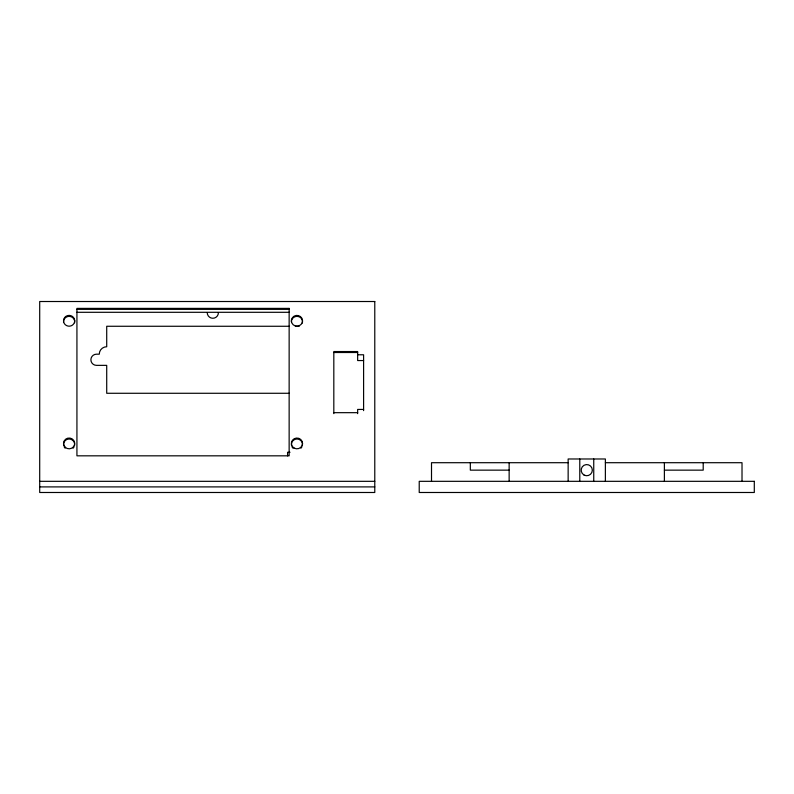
<?xml version="1.0" encoding="UTF-8"?>
<svg xmlns="http://www.w3.org/2000/svg" width="794" height="794" viewBox="0 0 794 794"><rect width="100%" height="100%" fill="white"/><g stroke="black" fill="none" stroke-linecap="round" stroke-linejoin="round"><path stroke-width="1.19" d="M74.596 322.771L74.686 321.362A5.588 5.399 0 0 0 68.711 316.379A5.588 5.399 0 0 0 63.54 322.146M291.378 321.858L291.537 320.458A5.588 5.399 0 0 1 298.306 316.518A5.588 5.399 0 0 1 302.385 323.049M76.929 309.352L289.145 309.352M76.829 312.3L289.443 312.3M289.254 326.265L106.714 326.265L106.714 346.74A7.444 7.444 0 0 0 99.27 354.184L96.481 354.184A5.588 5.588 0 0 0 90.893 359.771A5.588 5.588 0 0 0 96.481 365.359L106.714 365.359L106.714 393.278L289.254 393.278M295.428 326.265L299.13 326.265M333.817 352.506L357.647 352.506M357.647 354.779L363.602 354.779L363.602 410.637M363.602 360.555L357.647 360.555L357.647 351.543L333.817 351.543L333.817 413.634M363.602 409.436L357.647 409.436L357.647 413.634M333.817 412.672L357.647 412.672M290.018 452.282L287.577 452.282L287.577 455.875M568.147 462.704L431.509 462.704L431.509 481.323M605.375 462.704L742.013 462.704L742.013 481.323M509.143 470.147L470.326 470.147L470.326 462.704M664.389 470.147L703.206 470.147L703.206 462.704M39.7 481.323L374.778 481.323M39.7 486.901L374.778 486.901M664.389 462.704L664.389 481.323M605.375 481.492L605.375 458.982L568.147 458.982L568.147 481.492M593.743 458.982L593.743 481.492M579.779 458.982L579.779 481.492M509.143 462.704L509.143 481.323M291.567 445.781A5.588 5.399 0 0 1 296.966 438.993A5.588 5.399 0 0 1 302.355 445.781M301.799 447.082A5.588 5.399 0 0 1 300.906 448.203M293.016 448.203A5.588 5.399 0 0 1 292.123 447.082M73.951 447.082A5.588 5.399 0 0 1 73.058 448.203M65.168 448.203A5.588 5.399 0 0 1 64.274 447.082M63.719 445.781A5.588 5.399 0 0 1 69.108 438.993A5.588 5.399 0 0 1 74.507 445.781M218.41 312.677A5.588 5.588 0 0 1 212.822 318.265A5.588 5.588 0 0 1 207.234 312.677M74.686 320.399L74.596 321.808A5.588 5.399 0 0 1 69.515 326.175L68.066 326.096A5.588 5.399 0 0 1 63.56 320.24A5.588 5.399 0 0 1 69.197 315.397A5.588 5.399 0 0 1 74.686 320.399M291.537 319.496L291.378 320.895A5.588 5.399 0 0 0 299.417 325.639A5.588 5.399 0 0 0 300.469 316.598A5.588 5.399 0 0 0 291.537 319.496M374.778 301.512L39.7 301.512L39.7 492.488L374.778 492.488L374.778 301.512M289.145 308.39L76.929 308.39L76.929 455.825L289.145 455.825L289.145 308.39M754.3 481.323L419.222 481.323L419.222 492.488L754.3 492.488L754.3 481.323M65.168 447.24A5.588 5.399 0 0 0 74.507 444.819A5.588 5.399 0 0 0 67.669 438.209A5.588 5.399 0 0 0 65.168 447.24M294.167 448.094A5.588 5.399 0 0 0 302.544 443.419A5.588 5.399 0 0 0 294.167 438.754A5.588 5.399 0 0 0 294.167 448.094M583.967 474.991A5.588 5.588 0 0 0 592.344 470.147A5.588 5.588 0 0 0 583.967 465.314A5.588 5.588 0 0 0 583.967 474.991"/></g></svg>
